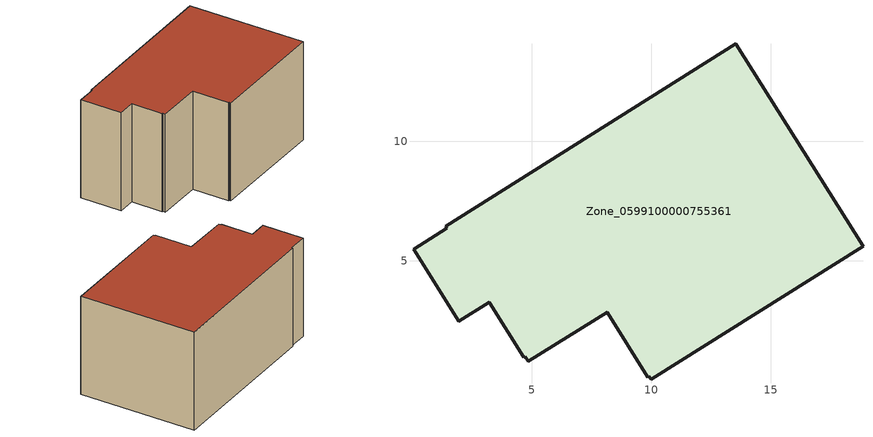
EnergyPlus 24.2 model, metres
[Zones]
Zone_0599100000755361
 floor ground (C_G): 9.84,0.14 8.15,2.84 4.84,0.79 4.72,0.99 4.67,0.96 3.22,3.27 1.95,2.47 0.05,5.49 1.45,6.36 1.39,6.45 13.52,14.08 18.85,5.62 9.99,0.04 9.9,0.17 z0
 wall outside (C_F): 18.85,5.62 13.52,14.08 1.39,6.45 1.45,6.36 0.05,5.49 1.95,2.47 3.22,3.27 4.67,0.96 4.72,0.99 4.84,0.79 8.15,2.84 9.84,0.14 9.9,0.17 9.99,0.04 18.85,5.62 z0:8.64
 roof outside (C_R): 8.15,2.84 9.84,0.14 9.9,0.17 9.99,0.04 18.85,5.62 13.52,14.08 1.39,6.45 1.45,6.36 0.05,5.49 1.95,2.47 3.22,3.27 4.67,0.96 4.72,0.99 4.84,0.79 z8.64
[BUILDING]
Pand.0599100000755361: North Axis=0; Terrain=City; Loads Convergence Tolerance Value=0.04; Temperature Convergence Tolerance Value=0.4; Solar Distribution=FullExterior; Maximum Number of Warmup Days=25; Minimum Number of Warmup Days=1
[Site:Location]
Rotterdam.The.Hague.AP_ZH_NLD Design_Conditions: Latitude=51.96; Longitude=4.45; Time Zone=1; Elevation=-4.5
[SITE:GROUNDTEMPERATURE:BUILDINGSURFACE]
18, 18, 18, 18, 18, 18, 18, 18, 18, 18, 18, 18
[MATERIAL] Thermal Absorptance=0.9; Solar Absorptance=0.7; Visible Absorptance=0.7
Name | Roughness | Thickness | Conductivity | Density | Specific Heat
G.D.2006-2014 | MediumSmooth | 0.15 | 0.06 | 540 | 1210
F.D.2006-2014 | Rough | 0.3 | 0.12 | 1920 | 840
R.D.2006-2014 | MediumRough | 0.2 | 0.08 | 1500 | 1000
[CONSTRUCTION]
C_G: G.D.2006-2014
C_F: F.D.2006-2014
C_R: R.D.2006-2014
[ZONE]
Zone_0599100000755361: Type=1; Multiplier=1; Ceiling Height=Autocalculate; Volume=Autocalculate; Floor Area=autocalculate; Part of Total Floor Area=Yes
[ZONEINFILTRATION:DESIGNFLOWRATE]
Infil_Zone_0599100000755361: Zone or ZoneList or Space or SpaceList=Zone_0599100000755361; Schedule=AlwaysOn; Design Flow Rate Calculation Method=Flow/Area; Flow Rate per Floor Area=0.0021; Constant Term Coefficient=1; Temperature Term Coefficient=0; Velocity Term Coefficient=0; Velocity Squared Term Coefficient=0
[HVACTEMPLATE:ZONE:IDEALLOADSAIRSYSTEM]
Zone_0599100000755361: Maximum Heating Supply Air Temperature=50; Minimum Cooling Supply Air Temperature=13; Maximum Heating Supply Air Humidity Ratio=0.0156; Minimum Cooling Supply Air Humidity Ratio=0.0077; Heating Limit=NoLimit; Cooling Limit=NoLimit; Dehumidification Control Type=ConstantSensibleHeatRatio; Cooling Sensible Heat Ratio=0.7; Dehumidification Setpoint=60; Humidification Control Type=None; Humidification Setpoint=30; Outdoor Air Method=None; Outdoor Air Flow Rate per Person=0.00944; Outdoor Air Flow Rate per Zone Floor Area=0; Outdoor Air Flow Rate per Zone=0; Demand Controlled Ventilation Type=None; Outdoor Air Economizer Type=NoEconomizer; Heat Recovery Type=None; Sensible Heat Recovery Effectiveness=0.7; Latent Heat Recovery Effectiveness=0.65
[ZONECONTROL:THERMOSTAT]
ThermostatControl_Zone_0599100000755361: Zone or ZoneList=Zone_0599100000755361; Control Type Schedule=DualSetpointControlType; Control 1=Thermostat_Zone_0599100000755361; Temperature Difference Between Cutout And Setpoint=0
[THERMOSTATSETPOINT:DUALSETPOINT]
Thermostat_Zone_0599100000755361: Heating Setpoint Temperature Schedule=HeatingSetpoint_Zone_0599100000755361; Cooling Setpoint Temperature Schedule=CoolingSetpoint_Zone_0599100000755361
[SCHEDULE:COMPACT]
HeatingSetpoint_Zone_0599100000755361: Through: 12/31, For: AllDays, Until: 24:00, 21
CoolingSetpoint_Zone_0599100000755361: Through: 12/31, For: AllDays, Until: 24:00, 24
DualSetpointControlType: Through: 12/31, For: AllDays, Until: 24:00, 4
AlwaysOn: Through: 12/31, For: AllDays, Until: 24:00, 1
